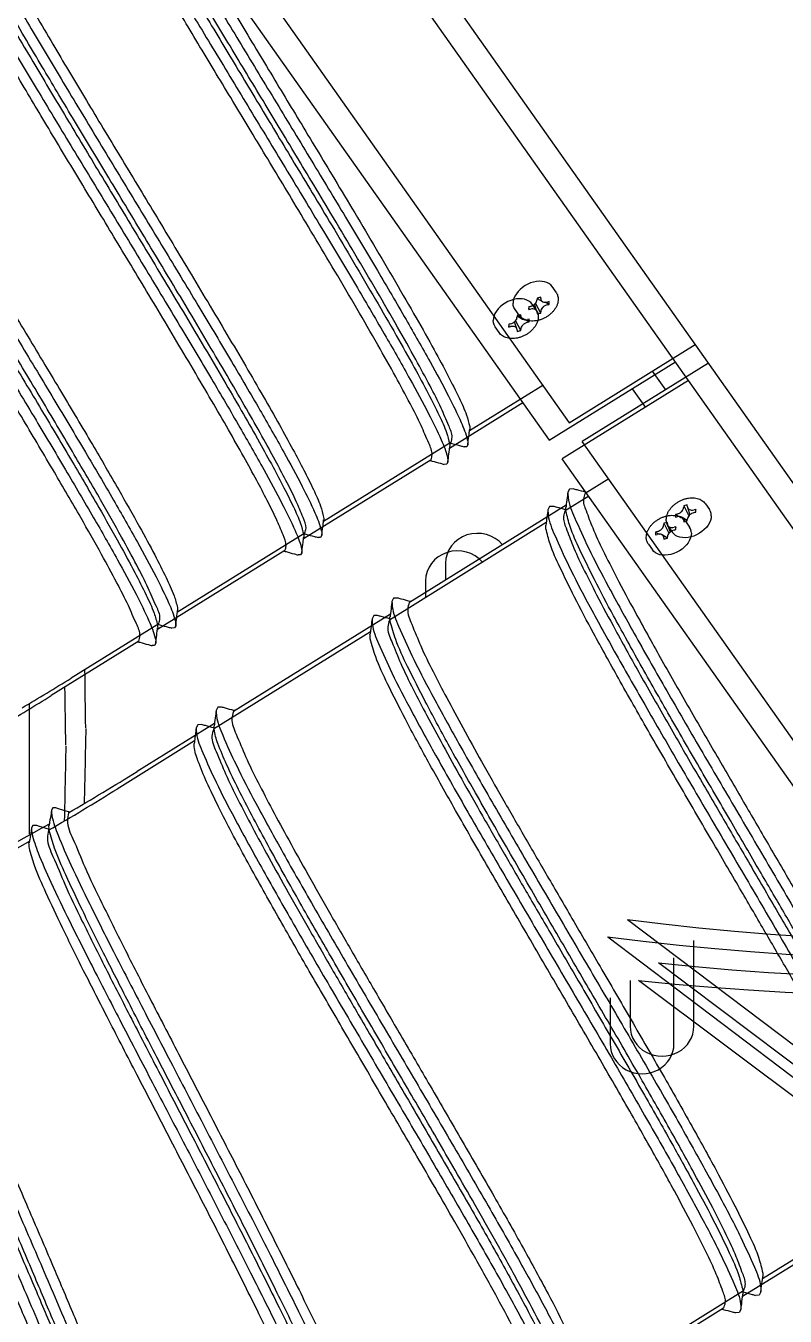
# Model space of a CAD drawing. Header units: inches. Extents: x 4821 to 127877, y 58012 to 433683.
# Drawn here: x 80638 to 80767.5, y 383498.8 to 383718.7 of the extents above; entities that cross this region are included whole.
import ezdxf

# ---------------------------------------------------------------- set-up
doc = ezdxf.new("R2010")
doc.units = ezdxf.units.IN
doc.header["$MEASUREMENT"] = 0
for name, color, linetype in [('A-FURN-FIXD', 10, 'Continuous'), ('A-WALL', 53, 'Continuous'), ('Cloums$0$A-COL-HAT', 8, 'Continuous'), ('EMG - ELEC - ID', 26, 'Continuous'), ('NECB-COLUM', 50, 'Continuous')]:
    doc.layers.add(name, color=color, linetype=linetype)

# ---------------------------------------------------------------- blocks, each defined once
blk = doc.blocks.new('COL BASEMT')
at = {"layer": 'Cloums$0$A-COL-HAT'}
h = blk.add_hatch(dxfattribs=at)
h.set_pattern_fill('ANSI31', color=256, scale=500)
h.set_pattern_definition([(45, (1452118.876, 42013.15), (-44.194174, 44.194174), [])])
h.paths.add_polyline_path([(1693546.85, 345625.99), (1693946.85, 345625.99), (1693950.94, 348875.93), (1693546.85, 348875.93)])
h.paths.add_polyline_path([(1688721.85, 335900.88), (1689121.55, 335900.88), (1689121.85, 337327.04), (1693949.19, 337326.96), (1693946.85, 345125.99), (1693546.85, 345125.99), (1693546.85, 337726.97), (1688721.85, 337727.04)])
h.paths.add_polyline_path([(1641271.85, 335200.88), (1640873.67, 335200.88), (1640871.85, 323973.06), (1689121.85, 323973.08), (1689121.4, 335200.88), (1688721.85, 335200.88), (1688721.85, 324373.08), (1641271.85, 324373.06)])
edge = h.paths.add_edge_path()
edge.add_line((1636446.85, 345125.99), (1636046.85, 345125.99))
edge.add_line((1636046.85, 345125.99), (1636049.02, 337698.91))
edge.add_arc((1626263.14, 338211.03), 9799.28, 305.315023, 357.004292, ccw=False)
edge.add_line((1631927.82, 330214.96), (1632171.53, 329896.4))
edge.add_arc((1626336.78, 338141.43), 10100.73, 305.285859, 355.375183)
edge.add_line((1636404.63, 337327), (1640874.01, 337327))
edge.add_line((1640874.01, 337327), (1640873.78, 335900.88))
edge.add_line((1640873.78, 335900.88), (1641271.85, 335900.88))
edge.add_line((1641271.85, 335900.88), (1641271.85, 337725.88))
edge.add_line((1641271.85, 337725.88), (1636446.85, 337725.88))
edge.add_line((1636446.85, 337725.88), (1636446.85, 345125.99))
h.paths.add_polyline_path([(1636046.85, 345625.99), (1636446.85, 345625.99), (1636446.85, 348875.93), (1636048.92, 348875.93)])
blk = doc.blocks.new('A$C0e128a0b')
at = {"layer": 'A-FURN-FIXD'}
for p, q in [((903.48, 682.12), (761.97, 493.67)), ((756.08, 489.51), (898.15, 677.06)), ((892.99, 650.17), (466.3, 348.93)), ((785.77, 549.94), (691.49, 483.38)), ((791.54, 528.94), (804.69, 507.74)), ((806.44, 507.52), (806.87, 507.3)), ((806.87, 507.3), (806.9, 506.79)), ((806.29, 505.17), (806.28, 505.18)), ((806.29, 505.17), (819.44, 483.97)), ((699.91, 500.02), (700.69, 500.56)), ((700.95, 500.71), (700.69, 500.56)), ((701.23, 500.8), (700.95, 500.71)), ((701.53, 500.82), (701.23, 500.8)), ((701.53, 500.82), (701.85, 500.8)), ((701.85, 500.8), (702.17, 500.71)), ((702.17, 500.71), (702.49, 500.57)), ((702.49, 500.57), (702.81, 500.39)), ((680.91, 500.44), (691.49, 483.38)), ((702.81, 500.39), (703.12, 500.15)), ((703.12, 500.15), (703.4, 499.87)), ((703.4, 499.87), (703.67, 499.56)), ((703.67, 499.56), (703.9, 499.21)), ((703.9, 499.21), (704.1, 498.84)), ((704.1, 498.84), (704.27, 498.46)), ((688.97, 481.6), (678.38, 498.66)), ((700.25, 497.58), (700.07, 497.58)), ((700.07, 497.58), (700.19, 497.1)), ((700.19, 497.1), (701.53, 497.79)), ((700.19, 497.1), (700.37, 497.1)), ((700.41, 497.61), (701.39, 497.94)), ((701.04, 498.71), (700.67, 498.71)), ((700.67, 498.71), (701.06, 498.65)), ((700.67, 498.71), (700.73, 498.49)), ((701.1, 498.49), (701.04, 498.71)), ((702.18, 497.58), (701.75, 496.87)), ((702.22, 497.58), (702.04, 497.58)), ((702.16, 497.1), (702.34, 497.1)), ((702.34, 497.1), (702.22, 497.58)), ((704.27, 498.46), (704.39, 498.07)), ((704.39, 498.07), (704.47, 497.68)), ((704.47, 497.68), (704.5, 497.29)), ((704.5, 497.29), (704.49, 496.92)), ((770.54, 498.46), (758.93, 498.46)), ((701.31, 496.2), (701.37, 495.97)), ((701.37, 495.97), (701.65, 496.48)), ((701.37, 495.97), (701.74, 495.97)), ((701.74, 495.97), (701.68, 496.2)), ((703.01, 495.03), (703.78, 495.57)), ((703.99, 495.75), (703.78, 495.57)), ((704.18, 495.99), (703.99, 495.75)), ((704.32, 496.26), (704.18, 495.99)), ((704.43, 496.58), (704.32, 496.26)), ((704.49, 496.92), (704.43, 496.58)), ((682, 492.82), (684.53, 494.61)), ((764.34, 489.85), (770.54, 489.85)), ((696.54, 486.95), (698.51, 483.78)), ((698.51, 483.78), (698.51, 483.77)), ((594.69, 415.04), (688.97, 481.6)), ((697.9, 482.16), (697.92, 481.65)), ((697.92, 481.65), (698.35, 481.43)), ((671.32, 479.83), (670.55, 479.29)), ((700.1, 481.21), (713.26, 460.01)), ((669.85, 477.94), (669.83, 477.57)), ((669.9, 478.28), (669.85, 477.94)), ((670.01, 478.6), (669.9, 478.28)), ((670.16, 478.87), (670.01, 478.6)), ((670.34, 479.11), (670.16, 478.87)), ((670.55, 479.29), (670.34, 479.11)), ((672.15, 477.28), (672.59, 477.99)), ((672.96, 478.89), (672.59, 478.89)), ((672.59, 478.89), (672.65, 478.66)), ((672.96, 478.89), (672.68, 478.38)), ((673.02, 478.66), (672.96, 478.89)), ((683.92, 478.03), (690.06, 468.14)), ((669.83, 477.57), (669.86, 477.18)), ((669.86, 477.18), (669.94, 476.79)), ((669.94, 476.79), (670.06, 476.4)), ((670.06, 476.4), (670.23, 476.01)), ((672.17, 477.76), (671.99, 477.76)), ((671.99, 477.76), (672.11, 477.28)), ((672.11, 477.28), (672.29, 477.28)), ((674.14, 477.76), (672.8, 477.07)), ((673.92, 477.25), (672.95, 476.92)), ((673.23, 476.37), (673.29, 476.14)), ((673.66, 476.14), (673.27, 476.21)), ((673.29, 476.14), (673.66, 476.14)), ((673.66, 476.14), (673.6, 476.37)), ((674.14, 477.76), (673.96, 477.76)), ((674.08, 477.28), (674.26, 477.28)), ((674.26, 477.28), (674.14, 477.76)), ((670.23, 476.01), (670.43, 475.65)), ((670.43, 475.65), (670.66, 475.3)), ((670.66, 475.3), (670.93, 474.99)), ((670.93, 474.99), (671.22, 474.71)), ((671.22, 474.71), (671.52, 474.47)), ((671.52, 474.47), (671.84, 474.28)), ((674.42, 474.84), (673.65, 474.29)), ((671.84, 474.28), (672.16, 474.15)), ((672.16, 474.15), (672.48, 474.06)), ((672.48, 474.06), (672.8, 474.03)), ((673.1, 474.06), (672.8, 474.03)), ((673.38, 474.15), (673.1, 474.06)), ((673.65, 474.29), (673.38, 474.15)), ((691.9, 467.91), (692.2, 467.76)), ((692.2, 467.76), (692.22, 467.4)), ((691.61, 465.63), (691.61, 465.64)), ((691.61, 465.63), (702.31, 448.4)), ((707.95, 464.9), (710.22, 464.9)), ((713.26, 460.01), (713.26, 460)), ((712.65, 458.39), (712.67, 457.88)), ((712.67, 457.88), (713.1, 457.66)), ((714.85, 457.44), (728.01, 436.24)), ((704.16, 448.17), (704.45, 448.01)), ((704.45, 448.01), (704.47, 447.66)), ((703.87, 445.89), (703.86, 445.89)), ((703.87, 445.89), (714.56, 428.65)), ((728.01, 436.24), (728.01, 436.23)), ((727.4, 434.62), (727.42, 434.11)), ((727.42, 434.11), (727.85, 433.89)), ((729.6, 433.67), (736.1, 423.2)), ((716.41, 428.42), (716.7, 428.27)), ((716.7, 428.27), (716.72, 427.92)), ((716.12, 426.14), (716.11, 426.15)), ((716.12, 426.14), (723.47, 414.29)), ((741.67, 413.92), (741.67, 413.93)), ((741.01, 412.21), (741.01, 411.83)), ((741.01, 411.83), (741.33, 411.65)), ((744.58, 408.64), (726.89, 408.64))]:
    blk.add_line(p, q, dxfattribs=at)
for centre, major_axis, ratio, start_param, end_param in [((527.55, 536.41), (-5.93, 299.42), 0.789733, 4.553518, 7.695111), ((527.55, 536.41), (-0.82, -291.81), 0.793643, 1.411588, 4.553181), ((770.54, 494.16), (0, -4.31), 0.9375, 0, 3.141593), ((707.95, 469.21), (0, -4.31), 0.9375, 3.809301, 6.283185), ((454.12, 224.12), (0, 360.7), 0.9375, -1.016644, -0.986111), ((454.12, 224.12), (0, -344.55), 0.9375, 2.132639, 2.155482), ((454.12, 224.12), (0, -360.7), 0.9375, 2.056186, 2.116583)]:
    blk.add_ellipse(centre, major_axis=major_axis, ratio=ratio, start_param=start_param, end_param=end_param, dxfattribs=at)
for points, knots in [([(698.51, 483.77), (698.76, 483.67), (699.51, 483.37), (701.14, 484.02), (703.42, 484.83), (706.43, 486.28), (710.24, 488.2), (715.06, 490.79), (720.84, 493.99), (727.18, 497.62), (733.58, 501.31), (739.71, 504.88), (745.7, 508.38), (751.67, 511.86), (757.66, 515.34), (763.37, 518.62), (768.65, 521.61), (773.6, 524.37), (778.31, 526.9), (782.61, 529.09), (785.66, 530.47), (787.21, 531.05), (787.52, 531.16)], [0, 0, 0, 0, 0.759555, 2.348638, 4.833786, 8.079434, 12.08011, 17.371383, 24.124398, 31.428555, 38.749618, 45.755677, 52.200035, 59.035441, 65.981488, 72.457317, 78.316535, 83.748537, 89.060338, 93.989636, 97.909084, 98.879097, 98.879097, 98.879097, 98.879097]), ([(698.35, 481.43), (698.6, 481.44), (699.79, 481.48), (702.31, 482.57), (706.3, 484.37), (711.52, 487.12), (717.78, 490.56), (724.92, 494.63), (732.71, 499.14), (740.88, 503.93), (749.19, 508.81), (757.4, 513.62), (765.26, 518.17), (772.46, 522.27), (778.75, 525.72), (783.72, 528.34), (786.64, 529.66), (787.77, 530.17)], [0, 0, 0, 0, 0.74425, 3.524896, 7.920797, 13.70745, 20.76313, 28.888184, 37.750082, 47.12016, 56.592888, 65.940118, 74.951328, 83.166691, 90.206995, 95.968064, 99.625368, 99.625368, 99.625368, 99.625368]), ([(780.15, 524.68), (779.65, 524.42), (777.82, 523.46), (774.47, 521.65), (769.98, 519.16), (765.11, 516.39), (760, 513.46), (754.66, 510.36), (748.89, 506.99), (742.47, 503.25), (735.49, 499.18), (728.3, 495.02), (721.47, 491.14), (715.47, 487.82), (710.47, 485.15), (706.45, 483.2), (703.4, 481.78), (701.61, 481.34), (700.92, 481.17)], [0, 0, 0, 0, 1.652751, 6.0588, 11.156783, 16.690471, 22.470677, 28.391941, 34.772665, 42.015121, 50.125349, 58.421501, 66.316055, 73.124966, 78.528047, 82.924514, 86.261067, 88.369083, 88.369083, 88.369083, 88.369083]), ([(713.26, 460), (713.56, 459.91), (714.54, 459.59), (716.55, 460.51), (719.33, 461.57), (722.65, 463.23), (726.31, 465.13), (730.37, 467.33), (734.9, 469.84), (739.82, 472.64), (744.97, 475.6), (750.37, 478.73), (756.21, 482.14), (762.69, 485.92), (769.71, 490), (776.89, 494.16), (783.66, 498), (789.58, 501.27), (794.49, 503.88), (798.44, 505.8), (801.45, 507.19), (803.21, 507.61), (803.89, 507.78)], [0, 0, 0, 0, 0.915743, 2.968395, 6.106592, 9.873384, 13.788657, 18.239349, 23.390662, 28.973857, 34.799981, 40.779543, 47.241525, 54.575979, 62.731829, 71.012811, 78.842373, 85.528207, 90.828257, 95.15469, 98.438862, 100.513275, 100.513275, 100.513275, 100.513275]), ([(806.44, 507.52), (806.27, 507.54), (805.71, 507.61), (805.13, 507.69), (804.71, 507.74), (804.69, 507.74)], [0, 0, 0, 0, 0.500378, 1.67742, 1.747421, 1.747421, 1.747421, 1.747421]), ([(713.1, 457.66), (713.35, 457.67), (714.5, 457.71), (716.95, 458.75), (720.86, 460.5), (726.01, 463.21), (732.27, 466.64), (739.49, 470.75), (747.42, 475.35), (755.71, 480.2), (764.06, 485.11), (772.22, 489.89), (779.99, 494.39), (787.12, 498.45), (793.39, 501.89), (798.6, 504.64), (802.57, 506.42), (805.04, 507.48), (806.2, 507.51), (806.44, 507.52)], [0, 0, 0, 0, 0.726914, 3.419658, 7.685139, 13.421926, 20.422607, 28.635976, 37.738192, 47.245586, 56.73667, 66.060533, 74.910658, 83.037642, 90.076016, 95.889284, 100.24383, 102.950362, 103.668855, 103.668855, 103.668855, 103.668855]), ([(806.44, 505.12), (806.55, 505.53), (806.7, 506.08), (806.85, 506.64), (806.9, 506.79)], [0, 0, 0, 0, 1.174673, 1.611881, 1.611881, 1.611881, 1.611881]), ([(806.28, 505.18), (806.04, 505.28), (805.29, 505.58), (803.69, 504.95), (801.44, 504.15), (798.46, 502.72), (794.71, 500.84), (789.95, 498.28), (784.08, 495.03), (777.22, 491.11), (769.72, 486.78), (761.93, 482.22), (754.08, 477.65), (746.45, 473.21), (739.24, 469.08), (732.71, 465.41), (727.01, 462.32), (722.3, 459.95), (718.72, 458.23), (716.63, 457.65), (715.82, 457.42)], [0, 0, 0, 0, 0.753264, 2.316079, 4.760604, 7.970471, 11.934602, 17.100123, 23.800133, 31.618673, 40.22196, 49.148122, 58.031557, 66.780248, 74.978951, 82.353358, 88.737037, 93.95858, 97.864476, 100.355128, 100.355128, 100.355128, 100.355128]), ([(702.05, 494.73), (701.94, 494.74), (701.7, 494.75), (701.35, 494.85), (701, 495), (700.66, 495.22), (700.34, 495.48), (700.05, 495.79), (699.78, 496.14), (699.56, 496.51), (699.37, 496.91), (699.23, 497.32), (699.14, 497.74), (699.1, 498.15), (699.12, 498.54), (699.18, 498.92), (699.3, 499.26), (699.46, 499.56), (699.66, 499.82), (699.83, 499.95), (699.91, 500.02)], [0, 0, 0, 0, 0.341145, 0.698626, 1.075811, 1.467527, 1.870214, 2.280245, 2.693836, 3.108491, 3.520213, 3.925142, 4.321904, 4.703966, 5.073057, 5.422079, 5.756963, 6.078565, 6.389131, 6.693147, 6.693147, 6.693147, 6.693147]), ([(701.31, 496.2), (701.27, 496.31), (701.19, 496.55), (700.95, 496.84), (700.68, 497.05), (700.47, 497.09), (700.37, 497.1)], [0, 0, 0, 0, 0.351974, 0.707344, 1.039954, 1.333521, 1.333521, 1.333521, 1.333521]), ([(700.41, 497.61), (700.44, 497.62), (700.51, 497.65), (700.61, 497.73), (700.72, 497.89), (700.79, 498.15), (700.75, 498.37), (700.73, 498.49)], [0, 0, 0, 0, 0.0985811, 0.2257301, 0.3565038, 0.6410709, 0.9653778, 0.9653778, 0.9653778, 0.9653778]), ([(701.1, 498.49), (701.14, 498.37), (701.21, 498.17), (701.33, 498), (701.38, 497.94)], [0, 0, 0, 0, 0.351974, 0.586782, 0.586782, 0.586782, 0.586782]), ([(701.38, 497.94), (701.41, 497.91), (701.45, 497.86), (701.5, 497.82), (701.51, 497.81)], [0, 0, 0, 0, 0.1213619, 0.172748, 0.172748, 0.172748, 0.172748]), ([(701.51, 497.81), (701.59, 497.75), (701.75, 497.62), (701.94, 497.59), (702.04, 497.58)], [0, 0, 0, 0, 0.2817562, 0.5753233, 0.5753233, 0.5753233, 0.5753233]), ([(702.16, 497.1), (702.07, 497.09), (701.94, 497.07), (701.81, 496.96), (701.77, 496.9), (701.75, 496.87)], [0, 0, 0, 0, 0.2596173, 0.3867662, 0.4811113, 0.4811113, 0.4811113, 0.4811113]), ([(701.75, 496.87), (701.74, 496.86), (701.68, 496.76), (701.62, 496.53), (701.66, 496.31), (701.68, 496.2)], [0, 0, 0, 0, 0.0366468, 0.3212139, 0.6455208, 0.6455208, 0.6455208, 0.6455208]), ([(703.01, 495.03), (702.94, 494.98), (702.8, 494.89), (702.57, 494.8), (702.32, 494.74), (702.14, 494.73), (702.05, 494.73)], [0, 0, 0, 0, 0.241952, 0.4874, 0.739388, 1.000366, 1.000366, 1.000366, 1.000366]), ([(698.35, 483.83), (698.25, 483.45), (698.1, 482.89), (697.95, 482.33), (697.9, 482.16)], [0, 0, 0, 0, 1.112211, 1.611873, 1.611873, 1.611873, 1.611873]), ([(698.39, 483.97), (698.39, 483.94), (698.37, 483.9), (698.36, 483.85), (698.35, 483.83)], [0, 0, 0, 0, 0.070745, 0.1357667, 0.1357667, 0.1357667, 0.1357667]), ([(727.85, 433.89), (728.1, 433.9), (729.25, 433.94), (731.71, 434.99), (735.63, 436.74), (740.78, 439.45), (747, 442.86), (754.12, 446.91), (761.93, 451.44), (770.16, 456.26), (778.52, 461.17), (786.74, 465.98), (794.56, 470.52), (801.7, 474.59), (807.97, 478.04), (813.18, 480.76), (817.17, 482.63), (819.68, 483.6), (820.9, 483.79), (821.18, 483.75), (821.19, 483.75)], [0, 0, 0, 0, 0.729163, 3.427889, 7.702541, 13.45335, 20.446561, 28.497851, 37.443655, 46.877193, 56.381617, 65.806856, 74.742774, 82.832803, 89.88939, 95.710046, 100.062085, 102.842115, 103.639159, 103.669012, 103.669012, 103.669012, 103.669012]), ([(728.01, 436.23), (728.33, 436.14), (729.34, 435.83), (731.41, 436.78), (734.26, 437.89), (737.65, 439.59), (741.4, 441.54), (745.56, 443.8), (750.2, 446.39), (755.22, 449.24), (760.47, 452.26), (766.01, 455.47), (772.06, 459.01), (778.8, 462.94), (786.05, 467.16), (793.37, 471.38), (800.25, 475.27), (806.32, 478.58), (811.36, 481.19), (815.21, 482.93), (817.67, 483.93), (818.85, 484.02), (819.12, 484.04)], [0, 0, 0, 0, 0.948244, 3.077149, 6.309355, 10.149428, 14.14193, 18.731087, 24.010022, 29.706556, 35.625177, 41.741326, 48.44921, 56.144497, 64.57301, 72.983414, 80.871711, 87.707374, 93.262513, 97.482548, 100.203012, 100.986165, 100.986165, 100.986165, 100.986165]), ([(698.35, 481.43), (698.5, 481.41), (699.04, 481.34), (699.62, 481.27), (700.06, 481.21), (700.1, 481.21)], [0, 0, 0, 0, 0.437361, 1.614136, 1.747657, 1.747657, 1.747657, 1.747657]), ([(671.32, 479.83), (671.39, 479.88), (671.53, 479.97), (671.77, 480.06), (672.02, 480.12), (672.19, 480.12), (672.28, 480.13)], [0, 0, 0, 0, 0.241952, 0.4874, 0.739388, 1.000366, 1.000366, 1.000366, 1.000366]), ([(672.28, 480.13), (672.39, 480.12), (672.63, 480.11), (672.98, 480.01), (673.33, 479.85), (673.67, 479.64), (673.99, 479.37), (674.29, 479.07), (674.55, 478.72), (674.78, 478.34), (674.96, 477.95), (675.1, 477.54), (675.19, 477.12), (675.23, 476.71), (675.21, 476.31), (675.15, 475.94), (675.03, 475.6), (674.87, 475.3), (674.67, 475.04), (674.5, 474.9), (674.42, 474.84)], [0, 0, 0, 0, 0.341145, 0.698626, 1.075811, 1.467527, 1.870214, 2.280245, 2.693836, 3.108491, 3.520213, 3.925142, 4.321904, 4.703966, 5.073057, 5.422079, 5.756963, 6.078565, 6.389131, 6.693147, 6.693147, 6.693147, 6.693147]), ([(818.08, 481.08), (816.89, 480.59), (814.12, 479.46), (809.73, 477.2), (804.77, 474.55), (799.67, 471.72), (794.73, 468.92), (790.1, 466.26), (785.81, 463.78), (781.81, 461.45), (778.01, 459.23), (774.3, 457.07), (770.63, 454.93), (766.98, 452.81), (763.39, 450.72), (759.88, 448.69), (756.41, 446.7), (752.91, 444.7), (749.3, 442.68), (745.66, 440.67), (742.07, 438.73), (738.59, 436.94), (735.36, 435.36), (732.66, 434.24), (730.89, 433.62), (730.07, 433.62), (729.93, 433.62)], [0, 0, 0, 0, 3.78802, 8.817115, 14.487793, 20.279851, 25.883189, 31.112037, 35.918502, 40.398296, 44.650509, 48.799259, 52.951424, 57.086433, 61.1528, 65.096454, 68.951212, 72.856613, 76.912592, 81.051369, 85.047934, 88.880102, 92.547514, 95.566942, 97.547046, 97.9809, 97.9809, 97.9809, 97.9809]), ([(672.17, 477.76), (672.26, 477.77), (672.39, 477.79), (672.52, 477.9), (672.57, 477.96), (672.59, 477.99)], [0, 0, 0, 0, 0.2596173, 0.3867662, 0.4811113, 0.4811113, 0.4811113, 0.4811113]), ([(672.59, 477.99), (672.59, 478), (672.65, 478.1), (672.71, 478.33), (672.67, 478.55), (672.65, 478.66)], [0, 0, 0, 0, 0.0366468, 0.3212139, 0.6455208, 0.6455208, 0.6455208, 0.6455208]), ([(673.02, 478.66), (673.06, 478.54), (673.15, 478.3), (673.38, 478.02), (673.65, 477.8), (673.86, 477.77), (673.96, 477.76)], [0, 0, 0, 0, 0.351974, 0.707344, 1.039954, 1.333521, 1.333521, 1.333521, 1.333521]), ([(672.82, 477.05), (672.74, 477.11), (672.59, 477.24), (672.39, 477.26), (672.29, 477.28)], [0, 0, 0, 0, 0.2817562, 0.5753233, 0.5753233, 0.5753233, 0.5753233]), ([(672.95, 476.92), (672.92, 476.95), (672.88, 477), (672.83, 477.04), (672.82, 477.05)], [0, 0, 0, 0, 0.1213619, 0.172748, 0.172748, 0.172748, 0.172748]), ([(673.23, 476.37), (673.19, 476.49), (673.12, 476.69), (673, 476.86), (672.95, 476.92)], [0, 0, 0, 0, 0.351974, 0.586782, 0.586782, 0.586782, 0.586782]), ([(673.92, 477.25), (673.89, 477.24), (673.82, 477.21), (673.72, 477.13), (673.61, 476.97), (673.55, 476.7), (673.58, 476.49), (673.6, 476.37)], [0, 0, 0, 0, 0.0985811, 0.2257301, 0.3565038, 0.6410709, 0.9653778, 0.9653778, 0.9653778, 0.9653778]), ([(599.55, 416.18), (599.56, 416.17), (599.79, 416.14), (600.84, 416.36), (602.99, 417.24), (606.46, 418.95), (611.06, 421.45), (616.71, 424.66), (623.22, 428.48), (630.36, 432.75), (637.94, 437.32), (645.72, 442.04), (653.49, 446.75), (661.03, 451.3), (668.17, 455.57), (674.69, 459.39), (680.35, 462.62), (684.97, 465.13), (688.46, 466.85), (690.62, 467.73), (691.66, 467.94), (691.89, 467.91), (691.9, 467.91)], [0, 0, 0, 0, 0.034717, 0.693702, 3.095798, 6.903897, 12.03581, 18.44931, 25.927238, 34.123838, 42.786006, 51.784297, 60.728704, 69.349266, 77.55251, 85.040277, 91.460335, 96.616167, 100.466844, 102.864824, 103.517398, 103.548808, 103.548808, 103.548808, 103.548808]), ([(599.84, 418.45), (600.07, 418.38), (600.82, 418.17), (602.38, 418.91), (604.65, 419.82), (607.56, 421.33), (610.95, 423.14), (614.67, 425.23), (618.53, 427.45), (622.32, 429.67), (625.95, 431.81), (629.47, 433.9), (633, 436.01), (636.62, 438.19), (640.32, 440.42), (644.03, 442.66), (647.76, 444.9), (651.58, 447.21), (655.66, 449.67), (660.12, 452.34), (664.92, 455.19), (669.85, 458.09), (674.6, 460.84), (678.84, 463.22), (682.44, 465.17), (685.38, 466.62), (687.62, 467.69), (688.95, 468.03), (689.46, 468.16)], [0, 0, 0, 0, 0.692942, 2.27512, 4.782286, 8.030521, 11.829824, 16.075445, 20.514623, 24.865722, 28.933709, 32.840341, 36.816805, 40.968321, 45.2067, 49.450462, 53.636646, 57.91501, 62.496732, 67.56528, 73.121673, 78.828228, 84.317322, 89.155979, 93.07685, 96.297636, 98.789711, 100.357668, 100.357668, 100.357668, 100.357668]), ([(691.9, 467.91), (691.73, 467.93), (691.18, 468), (690.57, 468.08), (690.13, 468.13), (690.06, 468.14)], [0, 0, 0, 0, 0.525768, 1.633915, 1.842565, 1.842565, 1.842565, 1.842565]), ([(691.61, 465.64), (691.38, 465.7), (690.62, 465.92), (689.04, 465.16), (686.75, 464.25), (683.77, 462.69), (680.13, 460.74), (675.86, 458.33), (671.1, 455.58), (666.17, 452.68), (661.39, 449.83), (656.95, 447.17), (652.9, 444.74), (649.1, 442.45), (645.41, 440.22), (641.73, 438), (638.06, 435.78), (634.46, 433.62), (630.96, 431.53), (627.47, 429.46), (623.87, 427.32), (620.08, 425.11), (616.21, 422.89), (612.47, 420.79), (609.05, 418.94), (606.12, 417.49), (603.85, 416.41), (602.51, 416.06), (602, 415.93)], [0, 0, 0, 0, 0.697009, 2.300207, 4.840765, 8.111664, 12.088956, 16.969623, 22.474612, 28.173702, 33.705558, 38.740779, 43.293478, 47.543453, 51.697782, 55.906356, 60.110049, 64.228208, 68.171954, 72.047956, 76.089253, 80.428839, 84.88034, 89.155764, 92.991591, 96.258734, 98.768725, 100.347715, 100.347715, 100.347715, 100.347715]), ([(691.77, 465.77), (691.87, 466.15), (692.02, 466.7), (692.17, 467.24), (692.22, 467.4)], [0, 0, 0, 0, 1.108247, 1.57983, 1.57983, 1.57983, 1.57983]), ([(713.1, 460.06), (713, 459.68), (712.85, 459.12), (712.7, 458.56), (712.65, 458.39)], [0, 0, 0, 0, 1.111325, 1.611989, 1.611989, 1.611989, 1.611989]), ([(713.14, 460.2), (713.14, 460.17), (713.12, 460.13), (713.11, 460.08), (713.1, 460.06)], [0, 0, 0, 0, 0.0694978, 0.135259, 0.135259, 0.135259, 0.135259]), ([(713.1, 457.66), (713.25, 457.64), (713.79, 457.57), (714.37, 457.5), (714.81, 457.45), (714.85, 457.44)], [0, 0, 0, 0, 0.437033, 1.614258, 1.74753, 1.74753, 1.74753, 1.74753]), ([(741.33, 411.65), (741.35, 411.64), (741.61, 411.6), (742.78, 411.8), (745.22, 412.69), (749.18, 414.44), (754.4, 416.97), (760.75, 420.17), (768.01, 423.92), (775.96, 428.06), (784.34, 432.43), (792.9, 436.86), (801.32, 441.17), (809.38, 445.19), (816.77, 448.78), (823.28, 451.77), (828.72, 454.12), (832.89, 455.58), (835.52, 456.4), (836.7, 456.32), (836.93, 456.31)], [0, 0, 0, 0, 0.047246, 0.783421, 3.462873, 7.733121, 13.488426, 20.511024, 28.610549, 37.460937, 46.828483, 56.329048, 65.714932, 74.601422, 82.755201, 89.84658, 95.693184, 100.1488, 102.97901, 103.664794, 103.664794, 103.664794, 103.664794]), ([(741.67, 413.92), (742.03, 413.85), (743.23, 413.61), (745.69, 414.8), (749.39, 416.24), (754.27, 418.63), (760.18, 421.56), (766.96, 425.03), (774.4, 428.88), (782.25, 432.94), (790.28, 437.09), (798.27, 441.15), (805.98, 445.02), (813.1, 448.47), (819.32, 451.37), (824.5, 453.64), (828.69, 455.31), (831.88, 456.34), (833.87, 456.83), (834.73, 456.74), (834.88, 456.72)], [0, 0, 0, 0, 1.06022, 3.607384, 7.63586, 12.958095, 19.46556, 27.032871, 35.299422, 44.039889, 52.958521, 61.823933, 70.354814, 78.276938, 85.069438, 90.50899, 94.950274, 98.324906, 100.476086, 100.897115, 100.897115, 100.897115, 100.897115]), ([(836.74, 453.91), (836.49, 454.05), (835.74, 454.47), (834.01, 454.01), (831.64, 453.4), (828.49, 452.21), (824.54, 450.6), (819.55, 448.38), (813.44, 445.52), (806.35, 442.05), (798.64, 438.2), (790.66, 434.11), (782.65, 429.99), (774.88, 425.96), (767.57, 422.19), (760.96, 418.82), (755.22, 415.96), (750.49, 413.75), (746.93, 412.13), (744.88, 411.56), (744.08, 411.34)], [0, 0, 0, 0, 0.822585, 2.44747, 4.96208, 8.248473, 12.291106, 17.55231, 24.310847, 32.137137, 40.717522, 49.606171, 58.456805, 67.156438, 75.27751, 82.591662, 88.922525, 94.094832, 97.95407, 100.396762, 100.396762, 100.396762, 100.396762]), ([(612.09, 398.7), (612.32, 398.64), (613.08, 398.42), (614.62, 399.16), (616.76, 400.01), (619.36, 401.35), (622.34, 402.93), (625.78, 404.84), (629.68, 407.07), (633.75, 409.43), (637.67, 411.75), (641.37, 413.94), (645, 416.12), (648.72, 418.35), (652.52, 420.64), (656.36, 422.96), (660.27, 425.32), (664.27, 427.73), (668.41, 430.22), (672.67, 432.77), (676.99, 435.34), (681.25, 437.85), (685.33, 440.22), (689.08, 442.35), (692.39, 444.18), (695.3, 445.73), (697.83, 446.97), (699.93, 447.96), (701.22, 448.29), (701.73, 448.42)], [0, 0, 0, 0, 0.690239, 2.284358, 4.72726, 7.627866, 10.790025, 14.64526, 19.147212, 23.946311, 28.404651, 32.467572, 36.528566, 40.795891, 45.133806, 49.497285, 53.923198, 58.474379, 63.169886, 68.029175, 72.996436, 77.870221, 82.507879, 86.782205, 90.508502, 93.587184, 96.431268, 98.815078, 100.366223, 100.366223, 100.366223, 100.366223]), ([(704.16, 448.17), (703.98, 448.19), (703.43, 448.26), (702.82, 448.33), (702.38, 448.39), (702.31, 448.4)], [0, 0, 0, 0, 0.525652, 1.633831, 1.842642, 1.842642, 1.842642, 1.842642]), ([(611.8, 396.43), (611.81, 396.43), (612.04, 396.4), (613.1, 396.61), (615.28, 397.51), (618.78, 399.24), (623.39, 401.75), (629.02, 404.95), (635.51, 408.76), (642.62, 413.01), (650.19, 417.58), (658.01, 422.32), (665.82, 427.05), (673.37, 431.61), (680.46, 435.85), (686.93, 439.64), (692.56, 442.85), (697.18, 445.36), (700.68, 447.09), (702.86, 447.98), (703.91, 448.2), (704.14, 448.17), (704.16, 448.17)], [0, 0, 0, 0, 0.034322, 0.694612, 3.122357, 6.994947, 12.141399, 18.525059, 25.966745, 34.125712, 42.770477, 51.807306, 60.842476, 69.476209, 77.590156, 85.012601, 91.40187, 96.55442, 100.428609, 102.855193, 103.514908, 103.548885, 103.548885, 103.548885, 103.548885]), ([(704.02, 446.03), (704.13, 446.41), (704.28, 446.95), (704.42, 447.5), (704.47, 447.66)], [0, 0, 0, 0, 1.108144, 1.579761, 1.579761, 1.579761, 1.579761]), ([(703.86, 445.89), (703.65, 445.96), (702.94, 446.17), (701.49, 445.5), (699.47, 444.71), (697.02, 443.46), (694.23, 441.99), (691.05, 440.25), (687.45, 438.21), (683.52, 435.93), (679.37, 433.49), (675.12, 430.97), (670.91, 428.45), (666.83, 426), (662.91, 423.64), (659.13, 421.36), (655.43, 419.13), (651.78, 416.93), (648.19, 414.77), (644.7, 412.67), (641.23, 410.61), (637.63, 408.47), (633.81, 406.23), (629.92, 403.98), (626.28, 401.92), (623.11, 400.17), (620.33, 398.7), (617.91, 397.52), (615.9, 396.59), (614.68, 396.29), (614.2, 396.18)], [0, 0, 0, 0, 0.653019, 2.139955, 4.430175, 7.191183, 10.145732, 13.694962, 17.796573, 22.261254, 26.995035, 31.885209, 36.706219, 41.337205, 45.792221, 50.088834, 54.275232, 58.418002, 62.536257, 66.517692, 70.342647, 74.331534, 78.757898, 83.318853, 87.469377, 90.992729, 93.934891, 96.672103, 98.933779, 100.399361, 100.399361, 100.399361, 100.399361]), ([(727.85, 436.29), (727.75, 435.91), (727.6, 435.35), (727.44, 434.8), (727.4, 434.62)], [0, 0, 0, 0, 1.111927, 1.611846, 1.611846, 1.611846, 1.611846]), ([(727.89, 436.43), (727.88, 436.41), (727.87, 436.36), (727.86, 436.31), (727.85, 436.29)], [0, 0, 0, 0, 0.0707106, 0.1356857, 0.1356857, 0.1356857, 0.1356857]), ([(727.85, 433.89), (728, 433.87), (728.54, 433.8), (729.12, 433.73), (729.56, 433.68), (729.6, 433.67)], [0, 0, 0, 0, 0.436927, 1.613773, 1.747556, 1.747556, 1.747556, 1.747556]), ([(624.05, 376.69), (624.06, 376.69), (624.3, 376.66), (625.36, 376.87), (627.55, 377.77), (631.07, 379.52), (635.69, 382.03), (641.29, 385.22), (647.72, 388.99), (654.82, 393.23), (662.4, 397.8), (670.24, 402.56), (678.08, 407.31), (685.64, 411.88), (692.72, 416.1), (699.14, 419.88), (704.75, 423.07), (709.38, 425.59), (712.91, 427.33), (715.1, 428.24), (716.16, 428.45), (716.4, 428.42), (716.41, 428.42)], [0, 0, 0, 0, 0.035958, 0.70042, 3.144311, 7.044507, 12.218462, 18.550035, 25.91017, 34.046271, 42.71695, 51.786011, 60.8534, 69.518407, 77.612922, 84.951443, 91.323918, 96.505421, 100.405887, 102.84916, 103.51312, 103.548805, 103.548805, 103.548805, 103.548805]), ([(624.34, 378.96), (624.58, 378.9), (625.38, 378.68), (627.01, 379.48), (629.39, 380.44), (632.51, 382.08), (636.49, 384.22), (641.48, 387.06), (647.54, 390.59), (654.46, 394.69), (661.9, 399.17), (669.59, 403.8), (677.27, 408.43), (684.71, 412.9), (691.6, 416.99), (697.64, 420.52), (702.61, 423.32), (706.56, 425.48), (709.66, 427.02), (712.01, 428.15), (713.4, 428.53), (713.94, 428.67)], [0, 0, 0, 0, 0.717453, 2.392969, 5.043094, 8.416437, 12.672496, 18.29253, 25.220278, 33.216506, 41.798749, 50.62578, 59.446485, 68.020348, 75.996638, 82.893591, 88.490495, 92.712112, 96.061, 98.680326, 100.330284, 100.330284, 100.330284, 100.330284]), ([(716.41, 428.42), (716.23, 428.44), (715.69, 428.51), (715.07, 428.59), (714.63, 428.64), (714.56, 428.65)], [0, 0, 0, 0, 0.525794, 1.634128, 1.84261, 1.84261, 1.84261, 1.84261]), ([(716.27, 426.28), (716.38, 426.66), (716.53, 427.21), (716.68, 427.75), (716.72, 427.92)], [0, 0, 0, 0, 1.108333, 1.580301, 1.580301, 1.580301, 1.580301]), ([(752.73, 390.15), (752.75, 390.15), (753, 390.09), (754.19, 390.2), (756.69, 390.91), (760.77, 392.37), (766.16, 394.52), (772.73, 397.27), (780.24, 400.49), (788.47, 404.05), (797.13, 407.8), (805.94, 411.59), (814.65, 415.28), (822.98, 418.72), (830.64, 421.77), (837.34, 424.27), (842.85, 426.18), (847.02, 427.31), (849.62, 427.9), (850.76, 427.73), (850.99, 427.7)], [0, 0, 0, 0, 0.048494, 0.787476, 3.477813, 7.765624, 13.543464, 20.592243, 28.720166, 37.597605, 46.992494, 56.500155, 65.84536, 74.82703, 83.054039, 90.134508, 95.930244, 100.248055, 102.992963, 103.664989, 103.664989, 103.664989, 103.664989]), ([(753.22, 392.4), (753.58, 392.3), (754.82, 391.98), (757.42, 393.03), (761.33, 394.24), (766.51, 396.35), (772.8, 398.92), (779.98, 401.98), (787.67, 405.28), (795.33, 408.58), (802.51, 411.65), (808.98, 414.39), (814.91, 416.86), (820.53, 419.16), (825.91, 421.31), (830.89, 423.23), (835.34, 424.87), (839.35, 426.25), (842.96, 427.39), (846, 428.11), (847.97, 428.45), (848.82, 428.29), (848.96, 428.26)], [0, 0, 0, 0, 1.104552, 3.744831, 7.891956, 13.375172, 20.131077, 27.962381, 36.32796, 44.7635, 52.524061, 59.296896, 65.466436, 71.440304, 77.197888, 82.535672, 87.17238, 91.198549, 95.068157, 98.33062, 100.488061, 100.89565, 100.89565, 100.89565, 100.89565]), ([(716.11, 426.15), (715.88, 426.21), (715.08, 426.43), (713.45, 425.63), (711.08, 424.67), (707.96, 423.03), (703.99, 420.9), (699.01, 418.07), (692.96, 414.54), (686.06, 410.45), (678.62, 405.98), (670.95, 401.35), (663.27, 396.72), (655.84, 392.26), (648.94, 388.16), (642.88, 384.63), (637.89, 381.81), (633.93, 379.65), (630.82, 378.09), (628.46, 376.96), (627.06, 376.58), (626.52, 376.44)], [0, 0, 0, 0, 0.716386, 2.387095, 5.031749, 8.403156, 12.648744, 18.263709, 25.170871, 33.151283, 41.723197, 50.538426, 59.354749, 67.923408, 75.904982, 82.823224, 88.434175, 92.676741, 96.03601, 98.667463, 100.327151, 100.327151, 100.327151, 100.327151]), ([(850.63, 425.32), (850.33, 425.49), (849.36, 426.03), (847.11, 425.46), (844.1, 424.82), (840.46, 423.65), (836.43, 422.27), (831.95, 420.61), (826.93, 418.68), (821.51, 416.51), (815.85, 414.2), (809.89, 411.7), (803.38, 408.95), (796.19, 405.88), (788.53, 402.59), (780.89, 399.31), (773.78, 396.29), (767.55, 393.71), (762.43, 391.74), (758.58, 390.3), (756.37, 389.83), (755.52, 389.65)], [0, 0, 0, 0, 1.008347, 3.170927, 6.442432, 10.330953, 14.37758, 19.052955, 24.434073, 30.234158, 36.24771, 42.457385, 49.27114, 57.061223, 65.477834, 73.788671, 81.544212, 88.223455, 93.641459, 97.731579, 100.325478, 100.325478, 100.325478, 100.325478]), ([(741.54, 413.93), (741.41, 413.52), (741.24, 412.95), (741.06, 412.38), (741.01, 412.21)], [0, 0, 0, 0, 1.177574, 1.678288, 1.678288, 1.678288, 1.678288]), ([(741.33, 411.65), (741.47, 411.62), (742.01, 411.53), (742.62, 411.44), (743.07, 411.36), (743.14, 411.35)], [0, 0, 0, 0, 0.437595, 1.614974, 1.815094, 1.815094, 1.815094, 1.815094])]:
    blk.add_open_spline(points, degree=3, knots=knots, dxfattribs=at)
for points in [[(803.89, 507.78), (804.05, 507.78), (804.21, 507.79), (804.36, 507.79)], [(804.69, 507.74), (804.58, 507.76), (804.47, 507.77), (804.36, 507.78)], [(806.4, 504.98), (806.41, 505.03), (806.43, 505.08), (806.44, 505.12)], [(700.25, 497.58), (700.3, 497.59), (700.36, 497.6), (700.41, 497.61)], [(700.1, 481.21), (700.21, 481.2), (700.32, 481.18), (700.43, 481.17)], [(700.92, 481.17), (700.76, 481.17), (700.59, 481.16), (700.43, 481.16)], [(674.08, 477.28), (674.03, 477.27), (673.97, 477.26), (673.92, 477.25)], [(689.46, 468.16), (689.59, 468.17), (689.71, 468.17), (689.83, 468.18)], [(690.06, 468.14), (689.98, 468.15), (689.91, 468.16), (689.83, 468.17)], [(691.69, 465.5), (691.72, 465.59), (691.74, 465.68), (691.77, 465.77)], [(714.85, 457.44), (714.96, 457.43), (715.07, 457.41), (715.18, 457.4)], [(715.82, 457.42), (715.61, 457.41), (715.39, 457.39), (715.18, 457.38)], [(701.73, 448.42), (701.84, 448.42), (701.96, 448.43), (702.08, 448.43)], [(702.31, 448.4), (702.23, 448.41), (702.16, 448.42), (702.08, 448.42)], [(703.95, 445.76), (703.97, 445.85), (704, 445.94), (704.02, 446.03)], [(729.6, 433.67), (729.71, 433.66), (729.82, 433.64), (729.93, 433.63)], [(713.94, 428.67), (714.07, 428.68), (714.2, 428.68), (714.33, 428.69)], [(714.56, 428.65), (714.48, 428.66), (714.41, 428.67), (714.33, 428.68)], [(716.2, 426.01), (716.22, 426.1), (716.25, 426.19), (716.27, 426.28)], [(730.18, 416.26), (727.57, 416.23), (724.95, 416.19), (722.34, 416.15)], [(730.29, 416.27), (733.65, 416.2), (737.01, 416.13), (740.36, 416.06)], [(741.58, 414.07), (741.57, 414.02), (741.55, 413.97), (741.54, 413.93)], [(743.14, 411.35), (743.23, 411.34), (743.31, 411.32), (743.39, 411.31)], [(744.08, 411.34), (743.85, 411.32), (743.62, 411.3), (743.39, 411.28)]]:
    blk.add_open_spline(points, degree=3, dxfattribs=at)

msp = doc.modelspace()

# ---------------------------------------------------------------- hatches: boundary and pattern name
at = {"layer": 'A-WALL'}
h = msp.add_hatch(dxfattribs=at)
h.set_pattern_fill('ANSI36', color=3, scale=250)
h.set_pattern_definition([(45, (-1206225.3, -363005.7), (420.9495, 1543.4815), [1984.375, -396.875, 0, -396.875])])
h.paths.add_polyline_path([(86321.51, 396060.39), (78773.72, 396060.36), (78773.72, 379510.37), (86321.51, 379510.37)])
h.paths.add_polyline_path([(35926.89, 396110.37), (28823.73, 396110.37), (28823.73, 387310.43), (35926.89, 387310.43)])
h = msp.add_hatch(dxfattribs=at)
h.set_pattern_fill('ANSI36', color=3, scale=250)
h.set_pattern_definition([(45, (-1206228.7, -363008.7), (420.9495, 1543.4815), [1984.375, -396.875, 0, -396.875])])
h.paths.add_polyline_path([(86318.11, 396057.41), (78770.32, 396057.38), (78770.32, 379507.39), (86318.11, 379507.39)])
h.paths.add_polyline_path([(35923.49, 396107.39), (28820.33, 396107.39), (28820.33, 387307.45), (35923.49, 387307.44)])

# ---------------------------------------------------------------- block references
at = {"layer": 'EMG - ELEC - ID', "xscale": 1.260932877019967, "yscale": 1.260932877019967, "zscale": 1.260932877019967, "rotation": 270.0008681710996}
for p in [(80123.35, 384519.79), (80119.95, 384516.81)]:
    msp.add_blockref('A$C0e128a0b', p, dxfattribs=at)
at = {"layer": 'NECB-COLUM'}
for p in [(-1607623.13, 42184.44), (-1607626.53, 42181.46)]:
    msp.add_blockref('COL BASEMT', p, dxfattribs=at)

doc.saveas('drawing.dxf')
